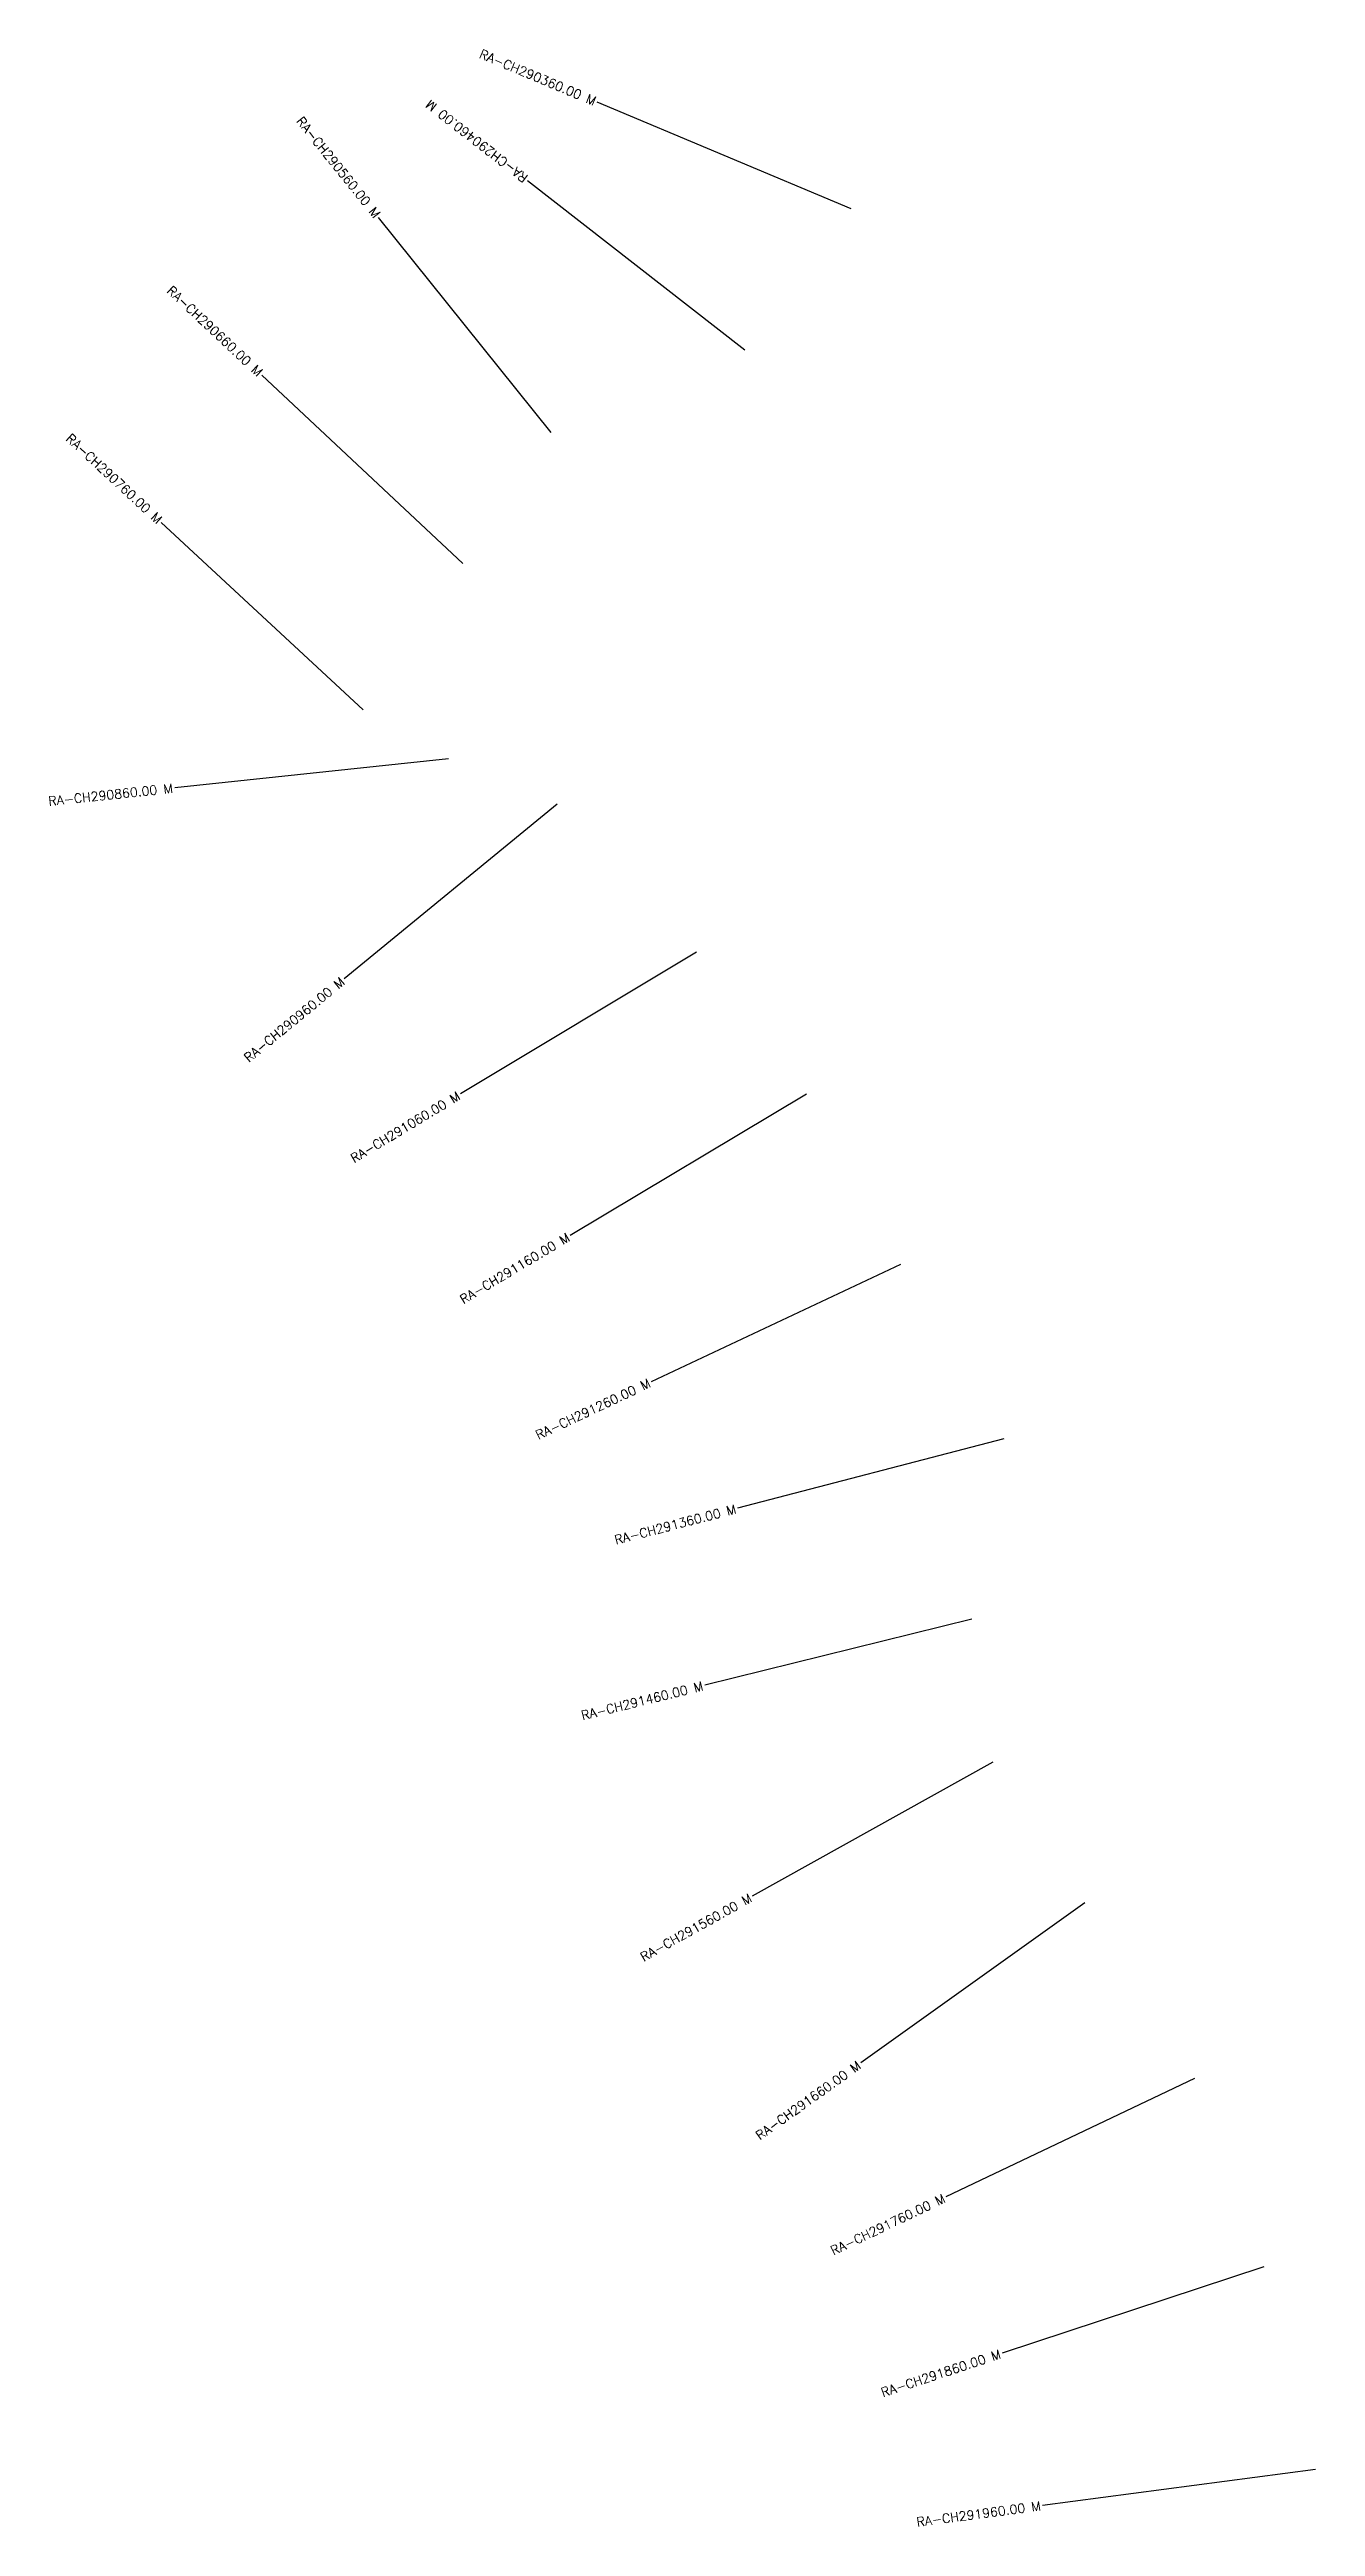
# Model space of a CAD drawing. Header units: metres. Extents: x 281616 to 292059, y 2020507 to 2021887.
# Drawn here: x 281616 to 282306, y 2020538 to 2021887 of the extents above; entities outside this region: 2.
import ezdxf
from ezdxf.enums import TextEntityAlignment as Align

# ---------------------------------------------------------------- set-up
doc = ezdxf.new("R2010")
doc.units = ezdxf.units.M
for name, color, linetype in [('CS', 134, 'Continuous'), ('CSMark', 6, 'Continuous'), ('VILLAGE BOUNDRY', 10, 'Continuous'), ('VILLAGE NAME', 250, 'Continuous')]:
    doc.layers.add(name, color=color, linetype=linetype)
doc.styles.get("Standard").update_dxf_attribs({"font": 'simplex.shx'})

msp = doc.modelspace()

# ---------------------------------------------------------------- linework, layer by layer
at = {"layer": 'CS'}
for p, q in [((282053, 2021800.4), (281914.7, 2021858.4)), ((281995.2, 2021723.5), (281876.8, 2021815.7)), ((281889.6, 2021678.6), (281795.7, 2021795.6)), ((281841.5, 2021607.2), (281732.1, 2021709.8)), ((281787.3, 2021527.5), (281677.3, 2021629.5)), ((281833.8, 2021500.9), (281684.6, 2021485)), ((281892.9, 2021476.1), (281776.9, 2021381)), ((281968.8, 2021395.6), (281840.3, 2021318.3)), ((282028.8, 2021318.2), (281900, 2021241.3)), ((282080, 2021225.5), (281944.2, 2021161.6)), ((282136.3, 2021130.5), (281991.2, 2021092.7)), ((282118.8, 2021032.3), (281973.3, 2020996.3)), ((282130.3, 2020954.3), (281999.2, 2020881.4)), ((282180.3, 2020877.8), (282058.3, 2020790.6)), ((282240.1, 2020782.1), (282104.7, 2020717.6)), ((282277.8, 2020679.5), (282135.3, 2020632.5)), ((282306, 2020569.2), (282157.3, 2020549.5))]:
    msp.add_line(p, q, dxfattribs=at)
at = {"layer": 'VILLAGE BOUNDRY'}
msp.add_lwpolyline([(291966.3, 2020850.9), (291931.2, 2020649.6), (291919.9, 2020638.5), (291774, 2020594.8), (291729, 2020572.8), (291729.3, 2020612), (291684.3, 2020584.3), (291605.3, 2020506.5), (291560.5, 2020506.9), (291516.1, 2020552), (291505.5, 2020644.5), (291495, 2020720.2), (291450.8, 2020798.9), (291417.6, 2020855.1), (291323.2, 2020956.6), (291273.5, 2021046.6), (291195.4, 2021080.8), (291195.6, 2021103.2), (291251.6, 2021102.7), (291240.6, 2021136.5), (291297, 2021180.8), (291308.3, 2021203.1), (291319.9, 2021247.8), (291364.8, 2021269.9), (291387.5, 2021303.3), (291398.7, 2021303.2), (291533.7, 2021391.7), (291612.6, 2021458.3), (291635.6, 2021536.5), (291703.2, 2021580.8), (291736.8, 2021591.8), (291804.2, 2021613.6), (291837.5, 2021568.6), (291837, 2021507), (291892.9, 2021501), (292003.9, 2021376.9), (292059.5, 2021320.5), (292036.8, 2021275.9), (291990.9, 2021130.7), (291979.4, 2021097.1), (291979.2, 2021074.8), (291967.4, 2020996.5), (291967.2, 2020962.9), (291966.3, 2020850.9)], dxfattribs=at)

# ---------------------------------------------------------------- texts
at = {"layer": 'CSMark'}
for s, rotation, p in [('RA-CH290360.00 M', 337.2297, (281913.8, 2021858.8)), ('RA-CH290560.00 M', 308.7285, (281795.1, 2021796.4)), ('RA-CH290660.00 M', 316.828, (281731.3, 2021710.5)), ('RA-CH290760.00 M', 317.177, (281676.6, 2021630.2)), ('RA-CH290860.00 M', 6.0506, (281683.6, 2021484.9)), ('RA-CH290960.00 M', 39.3525, (281776.1, 2021380.4)), ('RA-CH291060.00 M', 31.0409, (281839.4, 2021317.8)), ('RA-CH291160.00 M', 30.8461, (281899.1, 2021240.8)), ('RA-CH291260.00 M', 25.1945, (281943.3, 2021161.2)), ('RA-CH291360.00 M', 14.5997, (281990.2, 2021092.4)), ('RA-CH291460.00 M', 13.9175, (281972.3, 2020996)), ('RA-CH291560.00 M', 29.0715, (281998.4, 2020880.9)), ('RA-CH291660.00 M', 35.556, (282057.4, 2020790)), ('RA-CH291760.00 M', 25.4689, (282103.8, 2020717.2)), ('RA-CH291860.00 M', 18.2479, (282134.3, 2020632.2)), ('RA-CH291960.00 M', 7.5436, (282156.3, 2020549.4))]:
    msp.add_text(s, height=5, rotation=rotation, dxfattribs=at).set_placement(p, align=Align.MIDDLE_RIGHT)
msp.add_text('RA-CH290460.00 M', height=5, rotation=142.0951, dxfattribs=at).set_placement((281876, 2021816.3), align=Align.MIDDLE_LEFT)
at = {"layer": 'VILLAGE NAME', "insert": (291389.5, 2021271.3), "char_height": 66.752, "attachment_point": 1, "rotation": 359.5442}
msp.add_mtext_dynamic_manual_height_columns('{\\fArial|b0|i0|c0|p34;TOKEKHAR}', width=482.851, gutter_width=333.8, heights=[0], dxfattribs=at)

doc.saveas('drawing.dxf')
